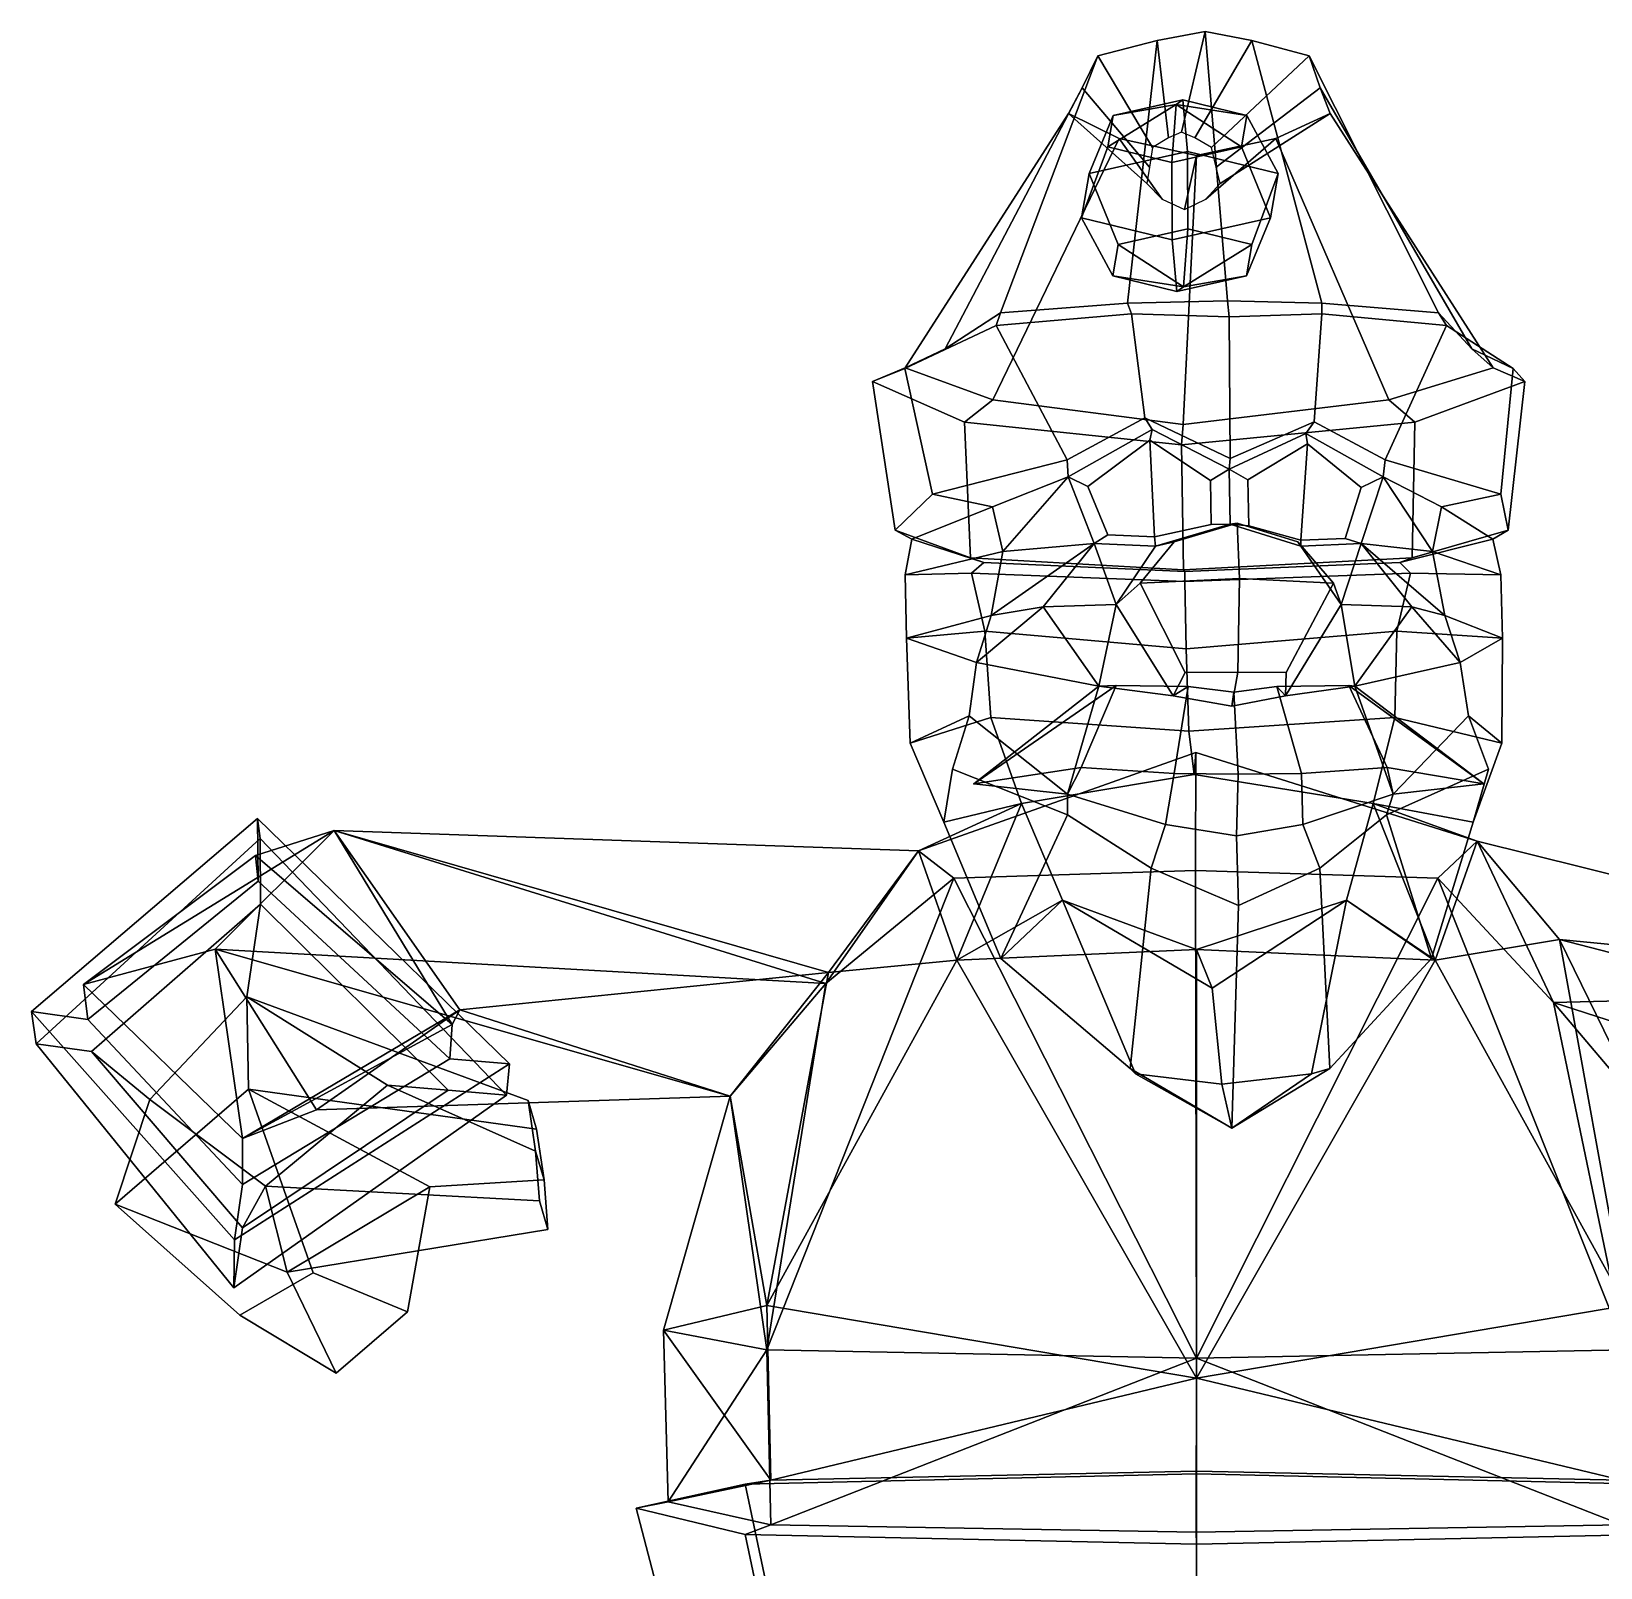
# Model space of a CAD drawing. Extents: x -238 to 241, y -156 to 322.
# Drawn here: x -238.3 to 80.6, y 9.8 to 321.8 of the extents above; entities that cross this region are included whole.
import ezdxf

# ---------------------------------------------------------------- set-up
doc = ezdxf.new("R2010")
doc.units = 0

msp = doc.modelspace()

# ---------------------------------------------------------------- linework, layer by layer
for p in [(-46.777798, 168.982422, 103.95359), (56.879032, 168.982422, 95.431404)]:
    msp.add_point(p)
for points in [[(-41.367744, 264.692169, 84.925568), (-15.540226, 266.629303, 95.669724), (-9.493421, 320.004425, 45.54348), (-21.60463, 316.862457, 43.833366)], [(-7.234638, 300.242706, -10.938486), (-10.489199, 298.279053, -9.756093), (-21.60463, 316.862457, 43.833366), (-9.493421, 320.004425, 45.54348)], [(4.789331, 267.13028, 101.441521), (0.229674, 321.838074, 46.323219), (-9.493421, 320.004425, 45.54348), (-15.540226, 266.629303, 95.669724)], [(-4.591878, 301.388702, -11.689648), (-7.234638, 300.242706, -10.938486), (-9.493421, 320.004425, 45.54348), (0.229674, 321.838074, 46.323219)], [(-4.591878, 301.388702, -11.689648), (0.229674, 321.838074, 46.323219), (9.694853, 320.004425, 43.965912), (-1.861922, 300.242706, -11.380204)], [(-1.861922, 300.242706, -11.380204), (9.694853, 320.004425, 43.965912), (21.364126, 316.862427, 40.300682), (1.542053, 298.279053, -10.745242)], [(4.789331, 267.13028, 101.441521), (23.903214, 266.629303, 92.426872), (9.694853, 320.004425, 43.965912), (0.229674, 321.838074, 46.323219)], [(47.62912, 264.692169, 77.608658), (21.364126, 316.862427, 40.300682), (9.694853, 320.004425, 43.965912), (23.903214, 266.629303, 92.426872)], [(-52.613731, 257.368896, 58.471199), (-41.367744, 264.692169, 84.925568), (-21.60463, 316.862457, 43.833366), (-24.72937, 310.390991, 38.517143)], [(-10.489199, 298.279053, -9.756093), (-11.08282, 294.234589, -7.82304), (-24.72937, 310.390991, 38.517143), (-21.60463, 316.862457, 43.833366)], [(1.542053, 298.279053, -10.745242), (21.364126, 316.862427, 40.300682), (23.578621, 310.390991, 34.54549), (2.443418, 294.234589, -8.9351)], [(54.403397, 257.368896, 49.672752), (23.578621, 310.390991, 34.54549), (21.364126, 316.862427, 40.300682), (47.62912, 264.692169, 77.608658)], [(-60.737873, 253.530212, 36.175495), (-52.613731, 257.368896, 58.471199), (-24.72937, 310.390991, 38.517143), (-27.540602, 305.170837, 34.25275)], [(-11.08282, 294.234589, -7.82304), (-11.64305, 290.972137, -6.257065), (-27.540602, 305.170837, 34.25275), (-24.72937, 310.390991, 38.517143)], [(2.443418, 294.234589, -8.9351), (23.578621, 310.390991, 34.54549), (25.655619, 305.170837, 29.879211), (3.251891, 290.972137, -7.481653)], [(58.776962, 253.530212, 26.349543), (25.655619, 305.170837, 29.879211), (23.578621, 310.390991, 34.54549), (54.403397, 257.368896, 49.672752)], [(-3.350886, 297.455475, 3.282945), (-4.315048, 307.929901, -8.444376), (-18.431511, 304.750092, -14.059615), (-23.314598, 292.958557, -4.658185)], [(-18.431511, 304.750092, -14.059615), (-5.631212, 307.000061, -24.453176), (-19.538181, 298.390472, -27.520281)], [(-5.631212, 307.000061, -24.453176), (-6.528391, 295.210602, -35.365761), (-19.538181, 298.390472, -27.520281)], [(-4.315048, 307.929901, -8.444376), (-5.631212, 307.000061, -24.453176), (-18.431511, 304.750092, -14.059615)], [(-5.631212, 307.000061, -24.453176), (7.588109, 298.390442, -29.750467), (-6.528391, 295.210602, -35.365761)], [(-4.315048, 307.929901, -8.444376), (8.694778, 304.750092, -16.289803), (-5.631212, 307.000061, -24.453176)], [(8.694778, 304.750092, -16.289803), (7.588109, 298.390442, -29.750467), (-5.631212, 307.000061, -24.453176)], [(-3.350886, 297.455475, 3.282945), (15.04776, 292.958557, -7.812144), (8.694778, 304.750092, -16.289803), (-4.315048, 307.929901, -8.444376)], [(-42.903324, 246.978546, 14.045156), (-60.737873, 253.530212, 36.175495), (-27.540602, 305.170837, 34.25275), (-17.21785, 300.067993, 29.009596)], [(-11.64305, 290.972137, -6.257065), (-8.530865, 287.783051, -5.027159), (-17.21785, 300.067993, 29.009596), (-27.540602, 305.170837, 34.25275)], [(-23.314598, 292.958557, -4.658185), (-18.431511, 304.750092, -14.059615), (-19.538181, 298.390472, -27.520281), (-24.879673, 283.964661, -23.694513)], [(3.251891, 290.972137, -7.481653), (25.655619, 305.170837, 29.879211), (14.615121, 300.067993, 26.392441), (0.382367, 287.783051, -5.759961)], [(15.04776, 292.958557, -7.812144), (13.482686, 283.96463, -26.848471), (7.588109, 298.390442, -29.750467), (8.694778, 304.750092, -16.289803)], [(37.567413, 246.978516, 7.429229), (14.615121, 300.067993, 26.392441), (25.655619, 305.170837, 29.879211), (58.776962, 253.530212, 26.349543)], [(-4.213246, 241.980743, -8.058473), (-42.903324, 246.978546, 14.045156), (-17.21785, 300.067993, 29.009596), (-1.543131, 296.63028, 24.76037)], [(-8.530865, 287.783051, -5.027159), (-3.99251, 285.634552, -4.399354), (-1.543131, 296.63028, 24.76037), (-17.21785, 300.067993, 29.009596)], [(-4.213246, 241.980743, -8.058473), (-1.543131, 296.63028, 24.76037), (14.615121, 300.067993, 26.392441), (37.567413, 246.978516, 7.429229)], [(0.382367, 287.783051, -5.759961), (14.615121, 300.067993, 26.392441), (-1.543131, 296.63028, 24.76037), (-3.99251, 285.634552, -4.399354)], [(-19.538181, 298.390472, -27.520281), (-6.528391, 295.210602, -35.365761), (-6.481025, 279.467712, -34.789627), (-24.879673, 283.964661, -23.694513)], [(-3.350886, 297.455475, 3.282945), (-23.314598, 292.958557, -4.658185), (-17.419981, 278.532776, -1.756135), (-3.303517, 281.712585, 3.859104)], [(7.588109, 298.390442, -29.750467), (13.482686, 283.96463, -26.848471), (-6.481025, 279.467712, -34.789627), (-6.528391, 295.210602, -35.365761)], [(-3.350886, 297.455475, 3.282945), (-3.303517, 281.712585, 3.859104), (9.706307, 278.532745, -3.986323), (15.04776, 292.958557, -7.812144)], [(-23.314598, 292.958557, -4.658185), (-24.879673, 283.964661, -23.694513), (-18.526649, 272.173126, -15.2168), (-17.419981, 278.532776, -1.756135)], [(15.04776, 292.958557, -7.812144), (9.706307, 278.532745, -3.986323), (8.599638, 272.173126, -17.446987), (13.482686, 283.96463, -26.848471)], [(-18.526649, 272.173126, -15.2168), (-24.879673, 283.964661, -23.694513), (-6.481025, 279.467712, -34.789627), (-5.51686, 268.993286, -23.062279)], [(8.599638, 272.173126, -17.446987), (-5.51686, 268.993286, -23.062279), (-6.481025, 279.467712, -34.789627), (13.482686, 283.96463, -26.848471)], [(-3.303517, 281.712585, 3.859104), (-17.419981, 278.532776, -1.756135), (-4.2007, 269.923157, -7.05342)], [(-3.303517, 281.712585, 3.859104), (-4.2007, 269.923157, -7.05342), (9.706307, 278.532745, -3.986323)], [(-17.419981, 278.532776, -1.756135), (-18.526649, 272.173126, -15.2168), (-4.2007, 269.923157, -7.05342)], [(9.706307, 278.532745, -3.986323), (-4.2007, 269.923157, -7.05342), (8.599638, 272.173126, -17.446987)], [(-4.2007, 269.923157, -7.05342), (-18.526649, 272.173126, -15.2168), (-5.51686, 268.993286, -23.062279)], [(-4.2007, 269.923157, -7.05342), (-5.51686, 268.993286, -23.062279), (8.599638, 272.173126, -17.446987)], [(-42.223125, 262.119171, 89.683334), (-41.367744, 264.692169, 84.925568), (-52.613731, 257.368896, 58.471199), (-60.761406, 253.345886, 60.648449)], [(-14.746808, 264.484558, 100.576874), (-15.540226, 266.629303, 95.669724), (-41.367744, 264.692169, 84.925568), (-42.223125, 262.119171, 89.683334)], [(5.089924, 263.876404, 105.097687), (4.789331, 267.13028, 101.441521), (-15.540226, 266.629303, 95.669724), (-14.746808, 264.484558, 100.576874)], [(5.089924, 263.876404, 105.097687), (23.921917, 264.484558, 97.397713), (23.903214, 266.629303, 92.426872), (4.789331, 267.13028, 101.441521)], [(23.921917, 264.484558, 97.397713), (49.250088, 262.119171, 82.162834), (47.62912, 264.692169, 77.608658), (23.903214, 266.629303, 92.426872)], [(49.250088, 262.119171, 82.162834), (62.797264, 253.345886, 50.490036), (54.403397, 257.368896, 49.672752), (47.62912, 264.692169, 77.608658)], [(-27.798851, 234.811676, 95.399277), (-42.223125, 262.119171, 89.683334), (-60.761406, 253.345886, 60.648449), (-55.176853, 227.817139, 79.183128)], [(-12.013338, 243.309387, 105.06134), (-14.746808, 264.484558, 100.576874), (-42.223125, 262.119171, 89.683334), (-27.798851, 234.811676, 95.399277)], [(5.333748, 235.079193, 108.06337), (5.089924, 263.876404, 105.097687), (-14.746808, 264.484558, 100.576874), (-12.013338, 243.309387, 105.06134)], [(5.333748, 235.079193, 108.06337), (22.367226, 242.506836, 102.323776), (23.921917, 264.484558, 97.397713), (5.089924, 263.876404, 105.097687)], [(22.367226, 242.506836, 102.323776), (36.82217, 234.811676, 90.086449), (49.250088, 262.119171, 82.162834), (23.921917, 264.484558, 97.397713)], [(36.82217, 234.811676, 90.086449), (60.314911, 227.817139, 69.687935), (62.797264, 253.345886, 50.490036), (49.250088, 262.119171, 82.162834)], [(-60.761406, 253.345886, 60.648449), (-52.613731, 257.368896, 58.471199), (-60.737873, 253.530212, 36.175495), (-67.381721, 250.745514, 35.356838)], [(62.797264, 253.345886, 50.490036), (65.197891, 250.745514, 24.456762), (58.776962, 253.530212, 26.349543), (54.403397, 257.368896, 49.672752)], [(-67.381721, 250.745514, 35.356838), (-60.737873, 253.530212, 36.175495), (-42.903324, 246.978546, 14.045156), (-48.686401, 242.450043, 11.178213)], [(-55.176853, 227.817139, 79.183128), (-60.761406, 253.345886, 60.648449), (-67.381721, 250.745514, 35.356838), (-62.7785, 220.526672, 42.537937)], [(65.197891, 250.745514, 24.456762), (42.804592, 242.450043, 3.656251), (37.567413, 246.978516, 7.429229), (58.776962, 253.530212, 26.349543)], [(60.314911, 227.817139, 69.687935), (61.829342, 220.526672, 32.293262), (65.197891, 250.745514, 24.456762), (62.797264, 253.345886, 50.490036)], [(-62.7785, 220.526672, 42.537937), (-67.381721, 250.745514, 35.356838), (-48.686401, 242.450043, 11.178213), (-47.432987, 214.930542, 15.496978)], [(61.829342, 220.526672, 32.293262), (42.273376, 214.930542, 8.12174), (42.804592, 242.450043, 3.656251), (65.197891, 250.745514, 24.456762)], [(-48.686401, 242.450043, 11.178213), (-42.903324, 246.978546, 14.045156), (-4.213246, 241.980743, -8.058473), (-4.551409, 237.886658, -12.171602)], [(42.804592, 242.450043, 3.656251), (-4.551409, 237.886658, -12.171602), (-4.213246, 241.980743, -8.058473), (37.567413, 246.978516, 7.429229)], [(-47.432987, 214.930542, 15.496978), (-48.686401, 242.450043, 11.178213), (-4.551409, 237.886658, -12.171602), (-4.187192, 212.473389, -7.741564)], [(-12.013338, 243.309387, 105.06134), (-27.798851, 234.811676, 95.399277), (-27.626102, 231.334106, 93.928162), (-10.551999, 240.943604, 103.691208)], [(5.333748, 235.079193, 108.06337), (-12.013338, 243.309387, 105.06134), (-10.551999, 240.943604, 103.691208), (5.108577, 232.882263, 105.324562)], [(42.273376, 214.930542, 8.12174), (-4.187192, 212.473389, -7.741564), (-4.551409, 237.886658, -12.171602), (42.804592, 242.450043, 3.656251)], [(5.333748, 235.079193, 108.06337), (5.108577, 232.882263, 105.324562), (20.701729, 240.141052, 101.210716), (22.367226, 242.506836, 102.323776)], [(22.367226, 242.506836, 102.323776), (20.701729, 240.141052, 101.210716), (36.411465, 231.334106, 88.663292), (36.82217, 234.811676, 90.086449)], [(-11.006695, 238.771423, 101.31971), (-10.551999, 240.943604, 103.691208), (-27.626102, 231.334106, 93.928162), (-23.627724, 229.374573, 93.491219)], [(-11.006695, 238.771423, 101.31971), (1.308153, 230.628937, 102.852119), (5.108577, 232.882263, 105.324562), (-10.551999, 240.943604, 103.691208)], [(20.992794, 238.05835, 98.565018), (20.701729, 240.141052, 101.210716), (5.108577, 232.882263, 105.324562), (8.919377, 230.767273, 102.393036)], [(20.992794, 238.05835, 98.565018), (31.953167, 229.21817, 86.41172), (36.411465, 231.334106, 88.663292), (20.701729, 240.141052, 101.210716)], [(-10.083814, 219.195313, 101.568939), (-11.006695, 238.771423, 101.31971), (-23.627724, 229.374573, 93.491219), (-19.565874, 219.564514, 97.167)], [(1.308153, 230.628937, 102.852119), (-11.006695, 238.771423, 101.31971), (-10.083814, 219.195313, 101.568939), (1.459015, 221.659668, 104.68708)], [(8.919377, 230.767273, 102.393036), (9.089856, 221.434814, 104.466606), (19.671061, 218.517365, 98.561661), (20.992794, 238.05835, 98.565018)], [(19.671061, 218.517365, 98.561661), (28.680254, 218.816406, 91.441406), (31.953167, 229.21817, 86.41172), (20.992794, 238.05835, 98.565018)], [(-42.98679, 225.233368, 78.982155), (-27.626102, 231.334106, 93.928162), (-27.798851, 234.811676, 95.399277), (-55.176853, 227.817139, 79.183128)], [(1.459015, 221.659668, 104.68708), (5.295217, 221.765961, 107.594704), (5.108577, 232.882263, 105.324562), (1.308153, 230.628937, 102.852119)], [(9.089856, 221.434814, 104.466606), (8.919377, 230.767273, 102.393036), (5.108577, 232.882263, 105.324562), (5.295217, 221.765961, 107.594704)], [(48.255707, 225.233368, 71.480621), (60.314911, 227.817139, 69.687935), (36.82217, 234.811676, 90.086449), (36.411465, 231.334106, 88.663292)], [(-40.905468, 216.21579, 80.221756), (-27.626102, 231.334106, 93.928162), (-42.98679, 225.233368, 78.982155)], [(-22.295675, 217.845032, 98.593056), (-27.626102, 231.334106, 93.928162), (-40.905468, 216.21579, 80.221756)], [(-19.565874, 219.564514, 97.167), (-23.627724, 229.374573, 93.491219), (-27.626102, 231.334106, 93.928162), (-22.295675, 217.845032, 98.593056)], [(28.680254, 218.816406, 91.441406), (31.914516, 217.845032, 94.136147), (36.411465, 231.334106, 88.663292), (31.953167, 229.21817, 86.41172)], [(31.914516, 217.845032, 94.136147), (46.404789, 216.21579, 73.043518), (36.411465, 231.334106, 88.663292)], [(46.404789, 216.21579, 73.043518), (48.255707, 225.233368, 71.480621), (36.411465, 231.334106, 88.663292)], [(-55.176853, 227.817139, 79.183128), (-62.7785, 220.526672, 42.537937), (-59.364746, 218.661682, 43.718441), (-42.98679, 225.233368, 78.982155)], [(60.314911, 227.817139, 69.687935), (48.255707, 225.233368, 71.480621), (58.65424, 218.661682, 34.015472), (61.829342, 220.526672, 32.293262)], [(-42.98679, 225.233368, 78.982155), (-59.364746, 218.661682, 43.718441), (-60.699547, 211.426605, 45.843189), (-40.905468, 216.21579, 80.221756)], [(48.255707, 225.233368, 71.480621), (46.404789, 216.21579, 73.043518), (60.318138, 211.426575, 35.893684), (58.65424, 218.661682, 34.015472)], [(-62.7785, 220.526672, 42.537937), (-47.432987, 214.930542, 15.496978), (-44.7617, 213.937988, 16.426653), (-59.364746, 218.661682, 43.718441)], [(7.1801, 210.678406, 127.367538), (6.73732, 221.969788, 121.981918), (-6.098573, 218.169861, 119.908951), (-12.976463, 209.789001, 122.612984)], [(-10.083814, 219.195313, 101.568939), (-9.852502, 217.262848, 103.981003), (5.295217, 221.765961, 107.594704), (1.459015, 221.659668, 104.68708)], [(6.73732, 221.969788, 121.981918), (5.295217, 221.765961, 107.594704), (-9.852502, 217.262848, 103.981003), (-6.098573, 218.169861, 119.908951)], [(6.73732, 221.969788, 121.981918), (19.062281, 218.169861, 117.84034), (19.649317, 217.262848, 101.555496), (5.295217, 221.765961, 107.594704)], [(19.671061, 218.517365, 98.561661), (9.089856, 221.434814, 104.466606), (5.295217, 221.765961, 107.594704), (19.649317, 217.262848, 101.555496)], [(7.1801, 210.678406, 127.367538), (26.289455, 209.789001, 119.38472), (19.062281, 218.169861, 117.84034), (6.73732, 221.969788, 121.981918)], [(61.829342, 220.526672, 32.293262), (58.65424, 218.661682, 34.015472), (39.789799, 213.937988, 9.475224), (42.273376, 214.930542, 8.12174)], [(-60.699547, 211.426605, 45.843189), (-59.364746, 218.661682, 43.718441), (-44.7617, 213.937988, 16.426653), (-47.230316, 211.80957, 14.620986)], [(-43.233372, 203.179382, 81.706947), (-22.295675, 217.845032, 98.593056), (-40.905468, 216.21579, 80.221756)], [(-32.709965, 204.9198, 104.090042), (-22.295675, 217.845032, 98.593056), (-43.233372, 203.179382, 81.706947)], [(-32.709965, 204.9198, 104.090042), (-17.881655, 205.405701, 105.880241), (-22.295675, 217.845032, 98.593056)], [(-10.083814, 219.195313, 101.568939), (-19.565874, 219.564514, 97.167), (-22.295675, 217.845032, 98.593056), (-9.852502, 217.262848, 103.981003)], [(-17.881655, 205.405701, 105.880241), (-9.852502, 217.262848, 103.981003), (-22.295675, 217.845032, 98.593056)], [(-12.976463, 209.789001, 122.612984), (-6.098573, 218.169861, 119.908951), (-9.852502, 217.262848, 103.981003), (-17.881655, 205.405701, 105.880241)], [(26.289455, 209.789001, 119.38472), (27.880854, 205.405701, 102.117859), (19.649317, 217.262848, 101.555496), (19.062281, 218.169861, 117.84034)], [(19.671061, 218.517365, 98.561661), (19.649317, 217.262848, 101.555496), (31.914516, 217.845032, 94.136147), (28.680254, 218.816406, 91.441406)], [(27.880854, 205.405701, 102.117859), (31.914516, 217.845032, 94.136147), (19.649317, 217.262848, 101.555496)], [(42.217659, 204.919769, 97.92984), (31.914516, 217.845032, 94.136147), (27.880854, 205.405701, 102.117859)], [(42.217659, 204.919769, 97.92984), (48.944008, 203.179382, 74.128555), (31.914516, 217.845032, 94.136147)], [(48.944008, 203.179382, 74.128555), (46.404789, 216.21579, 73.043518), (31.914516, 217.845032, 94.136147)], [(60.318138, 211.426575, 35.893684), (41.930347, 211.80957, 7.290613), (39.789799, 213.937988, 9.475224), (58.65424, 218.661682, 34.015472)], [(-40.905468, 216.21579, 80.221756), (-60.699547, 211.426605, 45.843189), (-60.424976, 198.552063, 49.448673), (-43.233372, 203.179382, 81.706947)], [(-47.432987, 214.930542, 15.496978), (-4.187192, 212.473389, -7.741564), (-3.885072, 212.123108, -4.066823), (-44.7617, 213.937988, 16.426653)], [(-47.230316, 211.80957, 14.620986), (-44.7617, 213.937988, 16.426653), (-3.885072, 212.123108, -4.066823), (-3.877274, 210.078674, -3.971976)], [(42.273376, 214.930542, 8.12174), (39.789799, 213.937988, 9.475224), (-3.885072, 212.123108, -4.066823), (-4.187192, 212.473389, -7.741564)], [(41.930347, 211.80957, 7.290613), (-3.877274, 210.078674, -3.971976), (-3.885072, 212.123108, -4.066823), (39.789799, 213.937988, 9.475224)], [(46.404789, 216.21579, 73.043518), (48.944008, 203.179382, 74.128555), (60.636127, 198.552063, 39.495594), (60.318138, 211.426575, 35.893684)], [(-60.424976, 198.552063, 49.448673), (-60.699547, 211.426605, 45.843189), (-47.230316, 211.80957, 14.620986), (-44.510265, 200.020264, 14.207583)], [(-44.510265, 200.020264, 14.207583), (-47.230316, 211.80957, 14.620986), (-3.877274, 210.078674, -3.971976), (-3.633458, 196.44693, -1.0064)], [(6.853143, 191.673553, 123.390694), (7.1801, 210.678406, 127.367538), (-12.976463, 209.789001, 122.612984), (-3.817823, 191.617035, 118.994621)], [(39.179306, 200.020264, 7.327019), (-3.633458, 196.44693, -1.0064), (-3.877274, 210.078674, -3.971976), (41.930347, 211.80957, 7.290613)], [(6.853143, 191.673553, 123.390694), (16.662825, 191.617035, 117.310799), (26.289455, 209.789001, 119.38472), (7.1801, 210.678406, 127.367538)], [(60.636127, 198.552063, 39.495594), (39.179306, 200.020264, 7.327019), (41.930347, 211.80957, 7.290613), (60.318138, 211.426575, 35.893684)], [(-3.817823, 191.617035, 118.994621), (-12.976463, 209.789001, 122.612984), (-17.881655, 205.405701, 105.880241), (-6.28117, 186.903931, 106.728218)], [(16.662825, 191.617035, 117.310799), (16.574635, 186.903931, 104.849121), (27.880854, 205.405701, 102.117859), (26.289455, 209.789001, 119.38472)], [(-46.248714, 193.652527, 82.449814), (-32.709965, 204.9198, 104.090042), (-43.233372, 203.179382, 81.706947)], [(-21.363483, 188.859619, 101.792068), (-32.709965, 204.9198, 104.090042), (-46.248714, 193.652527, 82.449814)], [(-21.363483, 188.859619, 101.792068), (-17.881655, 205.405701, 105.880241), (-32.709965, 204.9198, 104.090042)], [(-6.28117, 186.903931, 106.728218), (-17.881655, 205.405701, 105.880241), (-21.363483, 188.859619, 101.792068)], [(16.574635, 186.903931, 104.849121), (30.64822, 188.859619, 97.515907), (27.880854, 205.405701, 102.117859)], [(30.64822, 188.859619, 97.515907), (42.217659, 204.919769, 97.92984), (27.880854, 205.405701, 102.117859)], [(30.64822, 188.859619, 97.515907), (52.040192, 193.652527, 74.368958), (42.217659, 204.919769, 97.92984)], [(52.040192, 193.652527, 74.368958), (48.944008, 203.179382, 74.128555), (42.217659, 204.919769, 97.92984)], [(-43.233372, 203.179382, 81.706947), (-60.424976, 198.552063, 49.448673), (-46.248714, 193.652527, 82.449814)], [(48.944008, 203.179382, 74.128555), (52.040192, 193.652527, 74.368958), (60.636127, 198.552063, 39.495594)], [(-59.684994, 177.278168, 53.123825), (-60.424976, 198.552063, 49.448673), (-44.510265, 200.020264, 14.207583), (-43.321156, 182.461487, 18.99646)], [(-47.736073, 182.808472, 83.955658), (-46.248714, 193.652527, 82.449814), (-60.424976, 198.552063, 49.448673), (-59.684994, 177.278168, 53.123825)], [(-43.321156, 182.461487, 18.99646), (-44.510265, 200.020264, 14.207583), (-3.633458, 196.44693, -1.0064), (-3.116233, 179.679077, 5.284705)], [(38.788315, 182.461487, 12.245804), (-3.116233, 179.679077, 5.284705), (-3.633458, 196.44693, -1.0064), (39.179306, 200.020264, 7.327019)], [(60.506336, 177.278168, 43.242256), (38.788315, 182.461487, 12.245804), (39.179306, 200.020264, 7.327019), (60.636127, 198.552063, 39.495594)], [(53.753521, 182.808472, 75.611656), (60.506336, 177.278168, 43.242256), (60.636127, 198.552063, 39.495594), (52.040192, 193.652527, 74.368958)], [(-47.736073, 182.808472, 83.955658), (-27.728176, 166.865387, 111.124855), (-21.363483, 188.859619, 101.792068), (-46.248714, 193.652527, 82.449814)], [(6.853143, 191.673553, 123.390694), (-3.817823, 191.617035, 118.994621), (-6.28117, 186.903931, 106.728218), (5.653932, 184.784058, 111.957832)], [(6.853143, 191.673553, 123.390694), (5.653932, 184.784058, 111.957832), (16.574635, 186.903931, 104.849121), (16.662825, 191.617035, 117.310799)], [(53.753521, 182.808472, 75.611656), (52.040192, 193.652527, 74.368958), (30.64822, 188.859619, 97.515907), (38.45174, 166.865387, 105.683853)], [(-24.955791, 172.304016, 120.474091), (-17.852243, 188.986328, 115.622414), (-46.777798, 168.982422, 103.95359)], [(-17.852243, 188.986328, 115.622414), (-21.363483, 188.859619, 101.792068), (-46.777798, 168.982422, 103.95359)], [(-46.777798, 168.982422, 103.95359), (-21.363483, 188.859619, 101.792068), (-27.728176, 166.865387, 111.124855)], [(-3.192396, 188.738525, 114.562866), (-17.852243, 188.986328, 115.622414), (-24.955791, 172.304016, 120.474091), (-6.077775, 171.078613, 127.807808)], [(-17.852243, 188.986328, 115.622414), (-3.192396, 188.738525, 114.562866), (-6.28117, 186.903931, 106.728218), (-21.363483, 188.859619, 101.792068)], [(6.043858, 187.635132, 116.700577), (5.653932, 184.784058, 111.957832), (-6.28117, 186.903931, 106.728218), (-3.192396, 188.738525, 114.562866)], [(-6.077775, 171.078613, 127.807808), (6.927042, 170.951508, 127.442909), (6.043858, 187.635132, 116.700577), (-3.192396, 188.738525, 114.562866)], [(6.043858, 187.635132, 116.700577), (14.806945, 188.738525, 113.083046), (16.574635, 186.903931, 104.849121), (5.653932, 184.784058, 111.957832)], [(19.81683, 171.078613, 125.678871), (14.806945, 188.738525, 113.083046), (6.043858, 187.635132, 116.700577), (6.927042, 170.951508, 127.442909)], [(14.806945, 188.738525, 113.083046), (19.81683, 171.078613, 125.678871), (37.243561, 172.304016, 115.360352), (29.442993, 188.986328, 111.734016)], [(29.442993, 188.986328, 111.734016), (30.64822, 188.859619, 97.515907), (16.574635, 186.903931, 104.849121), (14.806945, 188.738525, 113.083046)], [(37.243561, 172.304016, 115.360352), (56.879032, 168.982422, 95.431404), (29.442993, 188.986328, 111.734016)], [(29.442993, 188.986328, 111.734016), (56.879032, 168.982422, 95.431404), (30.64822, 188.859619, 97.515907)], [(56.879032, 168.982422, 95.431404), (38.45174, 166.865387, 105.683853), (30.64822, 188.859619, 97.515907)], [(-52.893478, 161.218781, 58.495377), (-51.087196, 171.967041, 88.634407), (-47.736073, 182.808472, 83.955658), (-59.684994, 177.278168, 53.123825)], [(-52.893478, 161.218781, 58.495377), (-59.684994, 177.278168, 53.123825), (-43.321156, 182.461487, 18.99646), (-37.111992, 164.967621, 38.377666)], [(-47.736073, 182.808472, 83.955658), (-51.087196, 171.967041, 88.634407), (-27.752182, 162.67276, 102.495308), (-27.728176, 166.865387, 111.124855)], [(-37.111992, 164.967621, 38.377666), (-43.321156, 182.461487, 18.99646), (-3.116233, 179.679077, 5.284705), (-2.023303, 170.880676, 12.382811)], [(34.400761, 164.967621, 36.095001), (-2.023303, 170.880676, 12.382811), (-3.116233, 179.679077, 5.284705), (38.788315, 182.461487, 12.245804)], [(54.683327, 161.218781, 49.650913), (34.400761, 164.967621, 36.095001), (38.788315, 182.461487, 12.245804), (60.506336, 177.278168, 43.242256)], [(53.753521, 182.808472, 75.611656), (38.45174, 166.865387, 105.683853), (37.065987, 162.67276, 97.166267), (57.823814, 171.967041, 79.680252)], [(54.683327, 161.218781, 49.650913), (60.506336, 177.278168, 43.242256), (53.753521, 182.808472, 75.611656), (57.823814, 171.967041, 79.680252)], [(-1.695257, 175.347839, 9.903462), (-1.710421, 151.412323, -43.964493), (-50.833595, 149.826965, -33.197601), (-58.032227, 155.353455, 7.324618)], [(-1.695257, 175.347839, 9.903462), (-58.032227, 155.353455, 7.324618), (-37.111992, 164.967621, 38.377666), (-2.023303, 170.880676, 12.382811)], [(-27.728176, 166.865387, 111.124855), (-24.955791, 172.304016, 120.474091), (-46.777798, 168.982422, 103.95359)], [(-6.077775, 171.078613, 127.807808), (-24.955791, 172.304016, 120.474091), (-27.728176, 166.865387, 111.124855), (-7.799028, 160.747192, 119.095978)], [(-2.023303, 170.880676, 12.382811), (34.400761, 164.967621, 36.095001), (55.516541, 157.365356, 6.270164), (-1.695257, 175.347839, 9.903462)], [(-1.695257, 175.347839, 9.903462), (55.516541, 157.365356, 6.270164), (47.529945, 149.826965, -33.197605), (-1.710421, 151.412323, -43.964493)], [(19.81683, 171.078613, 125.678871), (20.092094, 160.747192, 116.802902), (38.45174, 166.865387, 105.683853), (37.243561, 172.304016, 115.360352)], [(38.45174, 166.865387, 105.683853), (56.879032, 168.982422, 95.431404), (37.243561, 172.304016, 115.360352)], [(-27.752182, 162.67276, 102.495308), (-51.087196, 171.967041, 88.634407), (-52.893478, 161.218781, 58.495377), (-41.279675, 133.50885, 76.761208)], [(6.927042, 170.951508, 127.442909), (-6.077775, 171.078613, 127.807808), (-7.799028, 160.747192, 119.095978), (6.618854, 158.399719, 123.694351)], [(6.927042, 170.951508, 127.442909), (6.618854, 158.399719, 123.694351), (20.092094, 160.747192, 116.802902), (19.81683, 171.078613, 125.678871)], [(37.065987, 162.67276, 97.166267), (46.208771, 133.50885, 69.568321), (54.683327, 161.218781, 49.650913), (57.823814, 171.967041, 79.680252)], [(-10.721423, 151.876221, 122.387779), (-7.799028, 160.747192, 119.095978), (-27.728176, 166.865387, 111.124855), (-27.752182, 162.67276, 102.495308)], [(23.512884, 151.876221, 119.573196), (37.065987, 162.67276, 97.166267), (38.45174, 166.865387, 105.683853), (20.092094, 160.747192, 116.802902)], [(-58.032227, 155.353455, 7.324618), (-50.219868, 133.143677, 68.996384), (-37.111992, 164.967621, 38.377666)], [(-41.279675, 133.50885, 76.761208), (-52.893478, 161.218781, 58.495377), (-37.111992, 164.967621, 38.377666), (-28.728329, 145.393188, 71.009453)], [(-50.219868, 133.143677, 68.996384), (-28.728329, 145.393188, 71.009453), (-37.111992, 164.967621, 38.377666)], [(-15.006907, 111.154663, 109.134651), (-10.721423, 151.876221, 122.387779), (-27.752182, 162.67276, 102.495308), (-41.279675, 133.50885, 76.761208)], [(25.576233, 111.154663, 105.798096), (46.208771, 133.50885, 69.568321), (37.065987, 162.67276, 97.166267), (23.512884, 151.876221, 119.573196)], [(46.208771, 133.50885, 69.568321), (28.93516, 145.393188, 68.409126), (34.400761, 164.967621, 36.095001), (54.683327, 161.218781, 49.650913)], [(46.956097, 133.143677, 68.996384), (34.400761, 164.967621, 36.095001), (28.93516, 145.393188, 68.409126)], [(55.516541, 157.365356, 6.270164), (34.400761, 164.967621, 36.095001), (46.956097, 133.143677, 68.996384)], [(-237.302567, 116.160736, 123.156349), (-191.776413, 157.913696, 130.114075), (-192.329178, 161.967316, 97.97802), (-238.261368, 122.736938, 90.708702)], [(-238.261368, 122.736938, 90.708702), (-192.329178, 161.967316, 97.97802), (-192.208405, 149.207153, 95.486717), (-226.813965, 121.154205, 90.303398)], [(-227.679291, 128.257751, 54.901691), (-192.738205, 154.406494, 59.710571), (-176.734497, 159.521149, 9.396181)], [(-227.679291, 128.257751, 54.901691), (-176.734497, 159.521149, 9.396181), (-200.939209, 135.41449, -17.748056)], [(-76.813461, 128.414734, -29.196291), (-200.939209, 135.41449, -17.748056), (-176.734497, 159.521149, 9.396181)], [(-152.790115, 120.085022, 52.675758), (-176.734497, 159.521149, 9.396181), (-192.738205, 154.406494, 59.710571)], [(-141.110901, 112.134766, 87.821098), (-192.329178, 161.967316, 97.97802), (-191.776413, 157.913696, 130.114075), (-141.713867, 105.729004, 120.315163)], [(-141.110901, 112.134766, 87.821098), (-153.215134, 113.122253, 88.115814), (-192.208405, 149.207153, 95.486717), (-192.329178, 161.967316, 97.97802)], [(-76.284729, 130.684204, 53.670414), (-58.032227, 155.353455, 7.324618), (-176.734497, 159.521149, 9.396181)], [(-76.284729, 130.684204, 53.670414), (-176.734497, 159.521149, 9.396181), (-151.196075, 123.079956, 38.231285)], [(-76.813461, 128.414734, -29.196291), (-176.734497, 159.521149, 9.396181), (-58.032227, 155.353455, 7.324618)], [(-152.790115, 120.085022, 52.675758), (-151.196075, 123.079956, 38.231285), (-176.734497, 159.521149, 9.396181)], [(6.989369, 144.281006, 128.201004), (6.618854, 158.399719, 123.694351), (-7.799028, 160.747192, 119.095978), (-10.721423, 151.876221, 122.387779)], [(6.989369, 144.281006, 128.201004), (23.512884, 151.876221, 119.573196), (20.092094, 160.747192, 116.802902), (6.618854, 158.399719, 123.694351)], [(-237.302567, 116.160736, 123.156349), (-226.020523, 114.640594, 122.764633), (-191.734268, 144.553711, 127.506386), (-191.776413, 157.913696, 130.114075)], [(-141.713867, 105.729004, 120.315163), (-191.776413, 157.913696, 130.114075), (-191.734268, 144.553711, 127.506386), (-153.604858, 106.737793, 120.612221)], [(72.256523, 137.397705, 55.001255), (55.516541, 157.365356, 6.270164), (46.956097, 133.143677, 68.996384)], [(70.995667, 124.58905, -26.20833), (47.529945, 149.826965, -33.197605), (55.516541, 157.365356, 6.270164)], [(72.256523, 137.397705, 55.001255), (176.786499, 127.19751, 1.895898), (55.516541, 157.365356, 6.270164)], [(70.995667, 124.58905, -26.20833), (55.516541, 157.365356, 6.270164), (176.786499, 127.19751, 1.895898)], [(-226.813965, 121.154205, 90.303398), (-192.208405, 149.207153, 95.486717), (-192.738205, 154.406494, 59.710571), (-227.679291, 128.257751, 54.901691)], [(-192.738205, 154.406494, 59.710571), (-192.208405, 149.207153, 95.486717), (-153.215134, 113.122253, 88.115814), (-152.790115, 120.085022, 52.675758)], [(-76.813461, 128.414734, -29.196291), (-58.032227, 155.353455, 7.324618), (-50.833595, 149.826965, -33.197601)], [(-76.284729, 130.684204, 53.670414), (-50.219868, 133.143677, 68.996384), (-58.032227, 155.353455, 7.324618)], [(-1.558755, 52.352081, -102.560074), (-50.833595, 149.826965, -33.197601), (-1.710421, 151.412323, -43.964493)], [(5.661422, 99.069641, 112.04895), (6.989369, 144.281006, 128.201004), (-10.721423, 151.876221, 122.387779), (-15.006907, 111.154663, 109.134651)], [(-1.558755, 52.352081, -102.560074), (-1.710421, 151.412323, -43.964493), (47.529945, 149.826965, -33.197605)], [(5.661422, 99.069641, 112.04895), (25.576233, 111.154663, 105.798096), (23.512884, 151.876221, 119.573196), (6.989369, 144.281006, 128.201004)], [(-88.813019, 54.003464, -65.388466), (-50.833595, 149.826965, -33.197601), (-1.558755, 52.352081, -102.560074)], [(-88.813019, 54.003464, -65.388466), (-76.813461, 128.414734, -29.196291), (-50.833595, 149.826965, -33.197601)], [(85.695511, 54.003464, -65.388474), (-1.558755, 52.352081, -102.560074), (47.529945, 149.826965, -33.197605)], [(85.695511, 54.003464, -65.388474), (47.529945, 149.826965, -33.197605), (70.995667, 124.58905, -26.20833)], [(-214.211746, 104.901062, 114.898033), (-194.505219, 125.743622, 120.452972), (-191.734268, 144.553711, 127.506386), (-226.020523, 114.640594, 122.764633)], [(-165.908249, 107.774597, 112.023651), (-153.604858, 106.737793, 120.612221), (-191.734268, 144.553711, 127.506386), (-194.505219, 125.743622, 120.452972)], [(-1.558765, 135.335419, 80.118172), (-28.728329, 145.393188, 71.009453), (-50.219868, 133.143677, 68.996384)], [(-15.006907, 111.154663, 109.134651), (-41.279675, 133.50885, 76.761208), (-28.728329, 145.393188, 71.009453), (-13.897809, 110.094452, 93.103462)], [(-13.897809, 110.094452, 93.103462), (-28.728329, 145.393188, 71.009453), (1.686336, 127.522034, 63.699245), (3.647784, 107.998047, 87.556702)], [(1.686336, 127.522034, 63.699245), (-28.728329, 145.393188, 71.009453), (-1.558765, 135.335419, 80.118172)], [(1.686336, 127.522034, 63.699245), (-1.558765, 135.335419, 80.118172), (28.93516, 145.393188, 68.409126)], [(-1.558765, 135.335419, 80.118172), (46.956097, 133.143677, 68.996384), (28.93516, 145.393188, 68.409126)], [(21.863708, 110.094452, 90.163315), (3.647784, 107.998047, 87.556702), (1.686336, 127.522034, 63.699245), (28.93516, 145.393188, 68.409126)], [(25.576233, 111.154663, 105.798096), (21.863708, 110.094452, 90.163315), (28.93516, 145.393188, 68.409126), (46.208771, 133.50885, 69.568321)], [(85.695496, 63.057251, 101.532837), (72.256523, 137.397705, 55.001255), (46.956097, 133.143677, 68.996384)], [(85.695496, 63.057251, 101.532837), (88.658539, 103.706696, 14.994319), (72.256523, 137.397705, 55.001255)], [(88.658539, 103.706696, 14.994319), (144.076385, 118.825165, 42.806038), (72.256523, 137.397705, 55.001255)], [(72.256523, 137.397705, 55.001255), (144.076385, 118.825165, 42.806038), (176.786499, 127.19751, 1.895898)], [(-195.345016, 96.971069, 48.523304), (-227.679291, 128.257751, 54.901691), (-200.939209, 135.41449, -17.748056)], [(-96.260658, 105.581024, 8.414029), (-200.939209, 135.41449, -17.748056), (-76.813461, 128.414734, -29.196291)], [(-180.342636, 102.7565, 5.51758), (-200.939209, 135.41449, -17.748056), (-96.260658, 105.581024, 8.414029)], [(-195.345016, 96.971069, 48.523304), (-200.939209, 135.41449, -17.748056), (-180.342636, 102.7565, 5.51758)], [(-1.558767, 48.289215, 133.914856), (-1.558765, 135.335419, 80.118172), (-50.219868, 133.143677, 68.996384)], [(-1.558767, 48.289215, 133.914856), (46.956097, 133.143677, 68.996384), (-1.558765, 135.335419, 80.118172)], [(-1.558767, 48.289215, 133.914856), (-50.219868, 133.143677, 68.996384), (-88.813026, 63.057251, 101.532845)], [(-88.813026, 63.057251, 101.532845), (-50.219868, 133.143677, 68.996384), (-76.284729, 130.684204, 53.670414)], [(-1.558767, 48.289215, 133.914856), (85.695496, 63.057251, 101.532837), (46.956097, 133.143677, 68.996384)], [(-195.345016, 96.971069, 48.523304), (-195.364273, 87.598953, 83.489723), (-226.813965, 121.154205, 90.303398), (-227.679291, 128.257751, 54.901691)], [(-96.260658, 105.581024, 8.414029), (-76.284729, 130.684204, 53.670414), (-151.196075, 123.079956, 38.231285)], [(-88.813026, 63.057251, 101.532845), (-76.284729, 130.684204, 53.670414), (-96.260658, 105.581024, 8.414029)], [(-88.813019, 54.003464, -65.388466), (-96.260658, 105.581024, 8.414029), (-76.813461, 128.414734, -29.196291)], [(-221.21312, 83.586884, 147.200455), (-194.120224, 106.941376, 153.525574), (-194.505219, 125.743622, 120.452972), (-214.211746, 104.901062, 114.898033)], [(-135.859619, 94.379333, 142.60405), (-165.908249, 107.774597, 112.023651), (-194.505219, 125.743622, 120.452972), (-137.297394, 104.698425, 147.145248)], [(-135.642059, 98.857437, 158.573502), (-137.297394, 104.698425, 147.145248), (-194.505219, 125.743622, 120.452972), (-194.120224, 106.941376, 153.525574)], [(70.995667, 124.58905, -26.20833), (176.786499, 127.19751, 1.895898), (188.008026, 86.792603, -10.207452)], [(85.695511, 54.003464, -65.388474), (70.995667, 124.58905, -26.20833), (88.658539, 103.706696, 14.994319)], [(88.658539, 103.706696, 14.994319), (70.995667, 124.58905, -26.20833), (188.008026, 86.792603, -10.207452)], [(-196.987061, 76.361542, 81.310272), (-197.119644, 66.632904, 114.066811), (-237.302567, 116.160736, 123.156349), (-238.261368, 122.736938, 90.708702)], [(-196.987061, 76.361542, 81.310272), (-238.261368, 122.736938, 90.708702), (-226.813965, 121.154205, 90.303398), (-195.364273, 87.598953, 83.489723)], [(-195.345016, 96.971069, 48.523304), (-180.342636, 102.7565, 5.51758), (-151.196075, 123.079956, 38.231285)], [(-195.345016, 96.971069, 48.523304), (-151.196075, 123.079956, 38.231285), (-152.790115, 120.085022, 52.675758)], [(-180.342636, 102.7565, 5.51758), (-96.260658, 105.581024, 8.414029), (-151.196075, 123.079956, 38.231285)], [(-152.790115, 120.085022, 52.675758), (-153.215134, 113.122253, 88.115814), (-195.364273, 87.598953, 83.489723), (-195.345016, 96.971069, 48.523304)], [(-197.119644, 66.632904, 114.066811), (-195.382431, 78.772278, 116.421318), (-226.020523, 114.640594, 122.764633), (-237.302567, 116.160736, 123.156349)], [(-190.70932, 87.257187, 107.126289), (-214.211746, 104.901062, 114.898033), (-226.020523, 114.640594, 122.764633), (-195.382431, 78.772278, 116.421318)], [(-196.987061, 76.361542, 81.310272), (-141.110901, 112.134766, 87.821098), (-141.713867, 105.729004, 120.315163), (-197.119644, 66.632904, 114.066811)], [(-196.987061, 76.361542, 81.310272), (-195.364273, 87.598953, 83.489723), (-153.215134, 113.122253, 88.115814), (-141.110901, 112.134766, 87.821098)], [(5.661422, 99.069641, 112.04895), (-15.006907, 111.154663, 109.134651), (-13.897809, 110.094452, 93.103462)], [(5.661422, 99.069641, 112.04895), (-13.897809, 110.094452, 93.103462), (3.647784, 107.998047, 87.556702)], [(5.661422, 99.069641, 112.04895), (3.647784, 107.998047, 87.556702), (21.863708, 110.094452, 90.163315)], [(5.661422, 99.069641, 112.04895), (21.863708, 110.094452, 90.163315), (25.576233, 111.154663, 105.798096)], [(-195.912506, 61.072388, 196.763931), (-181.009689, 69.656952, 210.171631), (-194.120224, 106.941376, 153.525574), (-221.21312, 83.586884, 147.200455)], [(-197.119644, 66.632904, 114.066811), (-141.713867, 105.729004, 120.315163), (-153.604858, 106.737793, 120.612221), (-195.382431, 78.772278, 116.421318)], [(-190.70932, 87.257187, 107.126289), (-195.382431, 78.772278, 116.421318), (-153.604858, 106.737793, 120.612221), (-165.908249, 107.774597, 112.023651)], [(-161.808685, 61.757263, 204.58519), (-157.325073, 87.158707, 156.256805), (-194.120224, 106.941376, 153.525574), (-181.009689, 69.656952, 210.171631)], [(-134.079071, 88.547699, 154.039597), (-135.642059, 98.857437, 158.573502), (-194.120224, 106.941376, 153.525574), (-157.325073, 87.158707, 156.256805)], [(-134.987518, 84.315613, 138.303619), (-190.70932, 87.257187, 107.126289), (-165.908249, 107.774597, 112.023651), (-135.859619, 94.379333, 142.60405)], [(-88.813026, 63.057251, 101.532845), (-96.260658, 105.581024, 8.414029), (-109.846344, 58.024765, 8.750671)], [(-109.846344, 58.024765, 8.750671), (-96.260658, 105.581024, 8.414029), (-88.813019, 54.003464, -65.388466)], [(-186.264221, 69.793686, 136.66716), (-221.21312, 83.586884, 147.200455), (-214.211746, 104.901062, 114.898033), (-190.70932, 87.257187, 107.126289)], [(-134.079071, 88.547699, 154.039597), (-135.859619, 94.379333, 142.60405), (-137.297394, 104.698425, 147.145248), (-135.642059, 98.857437, 158.573502)], [(-133.315826, 78.458359, 149.766052), (-134.987518, 84.315613, 138.303619), (-135.859619, 94.379333, 142.60405), (-134.079071, 88.547699, 154.039597)], [(-133.315826, 78.458359, 149.766052), (-186.264221, 69.793686, 136.66716), (-190.70932, 87.257187, 107.126289), (-134.987518, 84.315613, 138.303619)], [(-133.315826, 78.458359, 149.766052), (-134.079071, 88.547699, 154.039597), (-157.325073, 87.158707, 156.256805), (-186.264221, 69.793686, 136.66716)], [(-176.332901, 49.292526, 201.781235), (-186.264221, 69.793686, 136.66716), (-157.325073, 87.158707, 156.256805), (-161.808685, 61.757263, 204.58519)], [(-176.332901, 49.292526, 201.781235), (-195.912506, 61.072388, 196.763931), (-221.21312, 83.586884, 147.200455), (-186.264221, 69.793686, 136.66716)], [(-176.332901, 49.292526, 201.781235), (-161.808685, 61.757263, 204.58519), (-181.009689, 69.656952, 210.171631), (-195.912506, 61.072388, 196.763931)], [(-88.034645, 27.536819, 88.880127), (-88.813026, 63.057251, 101.532845), (-109.846344, 58.024765, 8.750671)], [(-88.034645, 27.536819, 88.880127), (-1.558767, 48.289215, 133.914856), (-88.813026, 63.057251, 101.532845)], [(84.917114, 27.536819, 88.880112), (85.695496, 63.057251, 101.532837), (-1.558767, 48.289215, 133.914856)], [(-88.034645, 27.536819, 88.880127), (-109.846344, 58.024765, 8.750671), (-108.886635, 23.12236, 7.492251)], [(-108.886635, 23.12236, 7.492251), (-109.846344, 58.024765, 8.750671), (-88.813019, 54.003464, -65.388466)], [(-108.886635, 23.12236, 7.492251), (-88.813019, 54.003464, -65.388466), (-88.034637, 18.462631, -78.417191)], [(-88.034637, 18.462631, -78.417191), (-88.813019, 54.003464, -65.388466), (-1.558755, 52.352081, -102.560074)], [(-88.034637, 18.462631, -78.417191), (-1.558755, 52.352081, -102.560074), (-1.622375, 17.012604, -110.759026)], [(84.917122, 18.462631, -78.417198), (-1.622375, 17.012604, -110.759026), (-1.558755, 52.352081, -102.560074)], [(84.917122, 18.462631, -78.417198), (-1.558755, 52.352081, -102.560074), (85.695511, 54.003464, -65.388474)], [(-88.034645, 27.536819, 88.880127), (-1.558766, 29.364746, 121.506073), (-1.558767, 48.289215, 133.914856)], [(84.917114, 27.536819, 88.880112), (-1.558767, 48.289215, 133.914856), (-1.558766, 29.364746, 121.506073)], [(-1.558767, 28.807587, 134.792862), (-1.558766, 29.364746, 121.506073), (-88.034645, 27.536819, 88.880127), (-93.250542, 26.760803, 97.926506)], [(-1.558766, -30.62133, 131.77327), (-1.558767, 28.807587, 134.792862), (-93.250542, 26.760803, 97.926506), (-80.894394, -31.62587, 94.959862)], [(-1.558767, 28.807587, 134.792862), (90.133011, 26.760803, 97.926498), (84.917114, 27.536819, 88.880112), (-1.558766, 29.364746, 121.506073)], [(-1.558766, -30.62133, 131.77327), (77.776871, -31.62587, 94.959846), (90.133011, 26.760803, 97.926498), (-1.558767, 28.807587, 134.792862)], [(-115.406502, 21.852173, 7.427713), (-93.250542, 26.760803, 97.926506), (-88.034645, 27.536819, 88.880127), (-108.886635, 23.12236, 7.492251)], [(-93.250542, 26.760803, 97.926506), (-115.406502, 21.852173, 7.427713), (-100.160446, -36.534515, 4.461066), (-80.894394, -31.62587, 94.959862)], [(90.133011, 26.760803, 97.926498), (77.776871, -31.62587, 94.959846), (97.042931, -36.534515, 4.461052), (112.288986, 21.852158, 7.427697)], [(-93.250534, 16.506973, -91.119453), (-115.406502, 21.852173, 7.427713), (-108.886635, 23.12236, 7.492251), (-88.034637, 18.462631, -78.417191)], [(-100.160446, -36.534515, 4.461066), (-115.406502, 21.852173, 7.427713), (-93.250534, 16.506973, -91.119453), (-80.894386, -41.8797, -94.086098)], [(97.042931, -36.534515, 4.461052), (77.776878, -41.879707, -94.086113), (90.133018, 16.506973, -91.119461), (112.288986, 21.852158, 7.427697)], [(-93.250534, 16.506973, -91.119453), (-88.034637, 18.462631, -78.417191), (-1.622375, 17.012604, -110.759026), (-1.559725, 14.561813, -127.973412)], [(-80.894386, -41.8797, -94.086098), (-93.250534, 16.506973, -91.119453), (-1.559725, 14.561813, -127.973412), (-1.558752, -44.874161, -131.000626)], [(90.133018, 16.506973, -91.119461), (-1.559725, 14.561813, -127.973412), (-1.622375, 17.012604, -110.759026), (84.917122, 18.462631, -78.417198)], [(77.776878, -41.879707, -94.086113), (-1.558752, -44.874161, -131.000626), (-1.559725, 14.561813, -127.973412), (90.133018, 16.506973, -91.119461)]]:
    msp.add_3dface(points)

doc.saveas('drawing.dxf')
